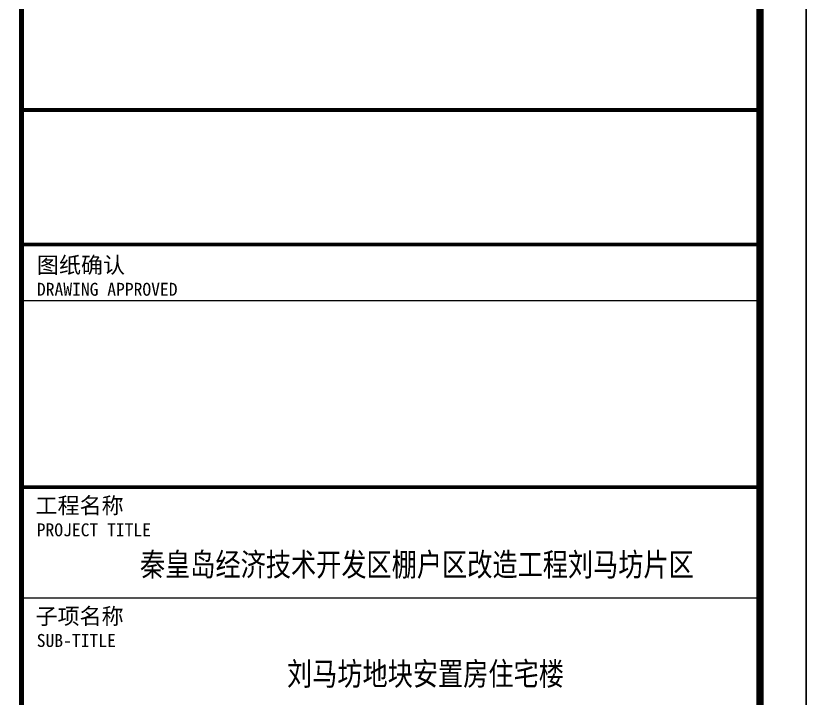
# Model space of a CAD drawing. Extents: x -517763 to -431309, y -403428 to -381056.
# Drawn here: x -446478 to -443909, y -401256 to -399039 of the extents above; entities that cross this region are included whole.
import ezdxf
from ezdxf.enums import TextEntityAlignment as Align

# ---------------------------------------------------------------- set-up
doc = ezdxf.new("R2010")
doc.units = 0
doc.header["$LTSCALE"] = 30
doc.header["$MEASUREMENT"] = 0
for name, color, linetype in [('MyLine', 199, 'Continuous'), ('图框2', 1, 'Continuous'), ('图框名称', 4, 'Continuous'), ('图框签字栏-图框文字', 255, 'Continuous')]:
    doc.layers.add(name, color=color, linetype=linetype)
doc.layers.add('图框线', color=7, linetype='Continuous', lineweight=13)
doc.styles.add('图框签字栏$0$宋体', font='', dxfattribs={"width": 0.8})
doc.styles.add('图签-样式 1', font='arial.ttf', dxfattribs={"width": 0.8})
doc.styles.add('图签-黑体', font='simhei.ttf')
doc.styles.get('图框签字栏$0$宋体').set_extended_font_data('NSimSun')

msp = doc.modelspace()

# ---------------------------------------------------------------- linework, layer by layer
at = {"layer": 'MyLine', "color": 0}
for p, q in [((-446459.8, -403278.4), (-446459.8, -394668.4)), ((-444059, -403278.4), (-444059, -394668.4)), ((-444059, -403278.4), (-444059, -394668.4))]:
    msp.add_line(p, q, dxfattribs=at)
at = {"layer": '图框2', "color": 1}
msp.add_lwpolyline([(-456509, -394518.4), (-456509, -403428.4), (-443909, -403428.4), (-443909, -394518.4)], close=True, dxfattribs=at)
at = {"layer": '图框线', "lineweight": 9}
for p, q in [((-446459.8, -399345.1), (-444059, -399345.1)), ((-446459.8, -399964.4), (-444059, -399964.4))]:
    msp.add_line(p, q, dxfattribs=at)
at = {"layer": '图框线'}
msp.add_line((-446459.8, -400929.9), (-444059, -400929.9), dxfattribs=at)
for points, const_width in [([(-456209, -394668.4), (-444059, -394668.4), (-444059, -403278.4), (-456209, -403278.4)], 24), ([(-446459.8, -394668.4), (-444059, -394668.4), (-444059, -403278.4), (-446459.8, -403278.4)], 17)]:
    msp.add_lwpolyline(points, close=True, dxfattribs=dict(at, const_width=const_width))
at = {"layer": '图框线', "lineweight": 9, "const_width": 12.1}
for points in [[(-446459.8, -399345.1), (-444059, -399345.1)], [(-446459.8, -399782.4), (-444059, -399782.4)]]:
    msp.add_lwpolyline(points, dxfattribs=at)
at = {"layer": '图框线', "const_width": 12.1}
msp.add_lwpolyline([(-446459.8, -400570.4), (-444059, -400570.4)], dxfattribs=at)

# ---------------------------------------------------------------- texts
at = {"layer": '图框名称', "color": 2, "linetype": 'Continuous', "style": '图签-样式 1', "width": 0.8}
for s, p in [('秦皇岛经济技术开发区棚户区改造工程刘马坊片区', (-445174.6, -400859.2)), ('刘马坊地块安置房住宅楼', (-445146.7, -401214.3))]:
    msp.add_text(s, height=75, rotation=0, dxfattribs=at).set_placement(p, align=Align.CENTER)
at = {"layer": '图框签字栏-图框文字'}
for s, height, style, p in [('图纸确认', 52.5, '图签-黑体', (-446409.7, -399874.9)), ('DRAWING APPROVED', 42, '图框签字栏$0$宋体', (-446409.7, -399948.5)), ('工程名称', 52.5, '图签-黑体', (-446414.3, -400656.2)), ('PROJECT TITLE', 42, '图框签字栏$0$宋体', (-446410.4, -400730)), ('子项名称', 52.5, '图签-黑体', (-446414.3, -401015.7)), ('SUB-TITLE', 42, '图框签字栏$0$宋体', (-446410.4, -401089.5))]:
    msp.add_text(s, height=height, dxfattribs=dict(at, style=style)).set_placement(p)

doc.saveas('drawing.dxf')
